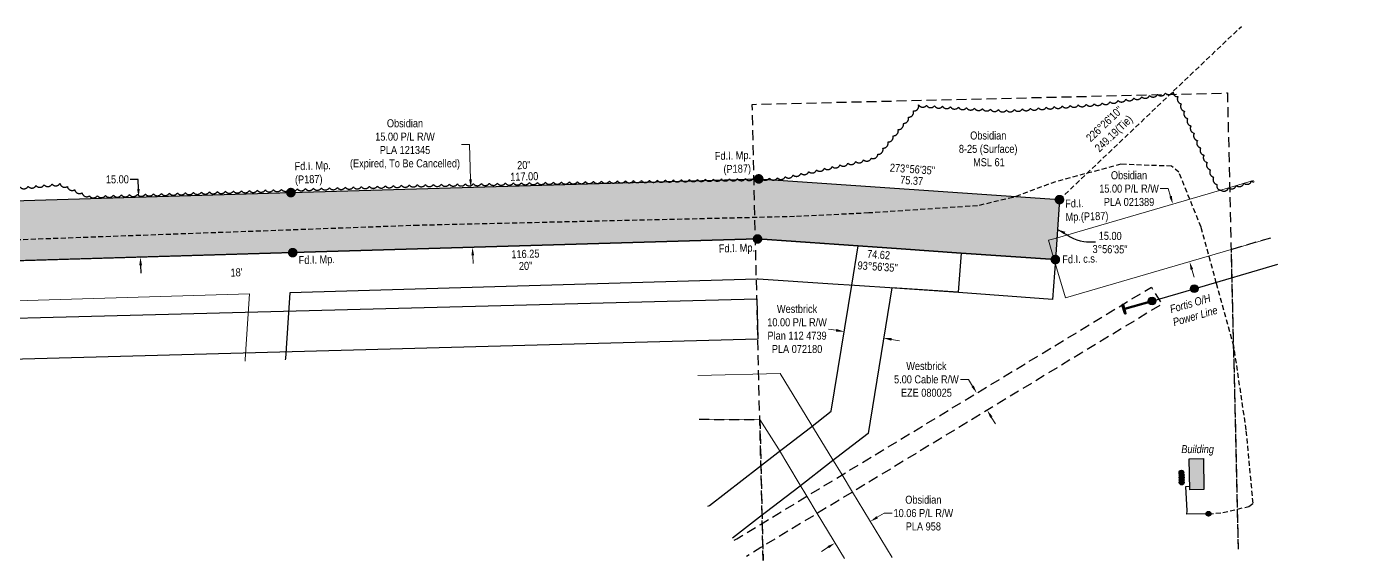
# Model space of a CAD drawing. Extents: x 610740 to 613365, y 5880886 to 5883946.
# Drawn here: x 611712 to 613365, y 5883190 to 5883857 of the extents above; entities that cross this region are included whole.
import ezdxf
from ezdxf.enums import TextEntityAlignment as Align

# ---------------------------------------------------------------- set-up
doc = ezdxf.new("R2010")
doc.units = 0
doc.header["$LTSCALE"] = 5
doc.header["$PDSIZE"] = 0.5
for name, pattern in [('0', [1, 1, 0]), ('foc-ACCESSROAD', [3.75, 2.5, -1.25]), ('foc-FLOWLINE', [3.75, 2.5, -1.25]), ('foc-TIELINE', [1.875, 1.25, -0.625]), ('UG_PIPE', [1.875, 1.25, -0.625])]:
    doc.linetypes.add(name, pattern=pattern)
doc.layers.get('Defpoints').update_dxf_attribs({"color": 9})
for name, color, linetype, true_color in [('AS-PIPE-AG', 7, 'Continuous', 0x7d00fa), ('AS-STRUCTURE-H', 7, 'Continuous', 0xa8a8a8), ('AS-STRUCTURE-T', 7, 'Continuous', 0x454545)]:
    doc.layers.add(name, color=color, linetype=linetype, true_color=true_color)
for name, color, linetype in [('AS-PIPE-UG', 44, 'UG_PIPE'), ('AS-POWER', 104, 'foc-POWER'), ('AS-POWER-EXISTING-ANC', 72, 'Continuous'), ('AS-POWER-EXISTING-PP', 72, 'Continuous'), ('AS-SYMBOL', 7, 'Continuous'), ('C-RW', 13, 'Continuous'), ('C-WS', 13, 'foc-ACCESSROAD'), ('F-EZE', 190, 'foc-FLOWLINE'), ('F-RW', 190, 'Continuous'), ('F-WS', 190, 'foc-ACCESSROAD'), ('L-BD', 7, 'Continuous'), ('L-MON', 1, 'Continuous'), ('L-MON-T', 1, 'Continuous'), ('L-TIE', 7, 'foc-TIELINE'), ('P-PROPOSED', 10, 'Continuous'), ('P-PROPOSED-H', 21, 'Continuous'), ('P-TXT', 4, 'Continuous'), ('T-BUSH', 110, '0')]:
    doc.layers.add(name, color=color, linetype=linetype)
doc.layers.add('AS-STRUCTURE', color=7, linetype='Continuous', lineweight=30, true_color=0x595959)
for name, color, linetype, lineweight in [('C-RW-T', 13, 'Continuous', 9), ('C-WS-T', 13, 'Continuous', 9), ('F-EZE-T', 190, 'Continuous', 9), ('F-RW-T', 190, 'Continuous', 9)]:
    doc.layers.add(name, color=color, linetype=linetype, lineweight=lineweight)
doc.styles.add('100L', font='ARIALN.TTF', dxfattribs={"height": 11})
doc.styles.add('80CG', font='ARIALN.TTF', dxfattribs={"height": 10})
doc.styles.add('80L', font='ARIALN.TTF', dxfattribs={"height": 10})
doc.styles.add('foc-LtypeFont', font='ARIALN.TTF', dxfattribs={"height": 7.35})
doc.styles.get("Standard").update_dxf_attribs({"font": 'ARIALN.TTF'})
doc.linetypes.add('foc-POWER', pattern='A,6,-1,["P",foc-LtypeFont,S=0.2,R=0,X=-0.625,Y=-0.75],-1.24,4', length=12.24)
doc.dimstyles.new('Compass 5 000', dxfattribs={"dimscale": 5, "dimtxt": 9, "dimasz": 2, "dimexe": 0.2, "dimexo": 0.0625, "dimgap": 0.5, "dimtad": 0, "dimtih": 1, "dimtoh": 1, "dimzin": 0, "dimdsep": 46, "dimtxsty": '80CG', "dimcen": 0.1, "dimse1": 1, "dimse2": 1, "dimclrd": 256, "dimclrt": 256, "dimaunit": 1, "dimadec": 4, "dimazin": 0, "dimtfac": 0.06, "dimtofl": 0, "dimtmove": 0, "dimatfit": 1, "dimfxl": 0.2, "dimtolj": 1, "dimtzin": 0, "dimlwd": -1, "dimarcsym": 0})

# ---------------------------------------------------------------- blocks, each defined once
blk = doc.blocks.new('*D514')
at = {"layer": 'C-RW-T', "transparency": 16777216}
for p, q in [((613139.3, 5883654.6), (613129.3, 5883654.6)), ((613142.1, 5883645), (613139.3, 5883654.6)), ((613168.7, 5883553.8), (613171.5, 5883544.2))]:
    blk.add_line(p, q, dxfattribs=at)
for points in [[(613143.7, 5883645.5), (613140.5, 5883644.6), (613144.9, 5883635.4)], [(613170.3, 5883554.3), (613167.1, 5883553.3), (613165.9, 5883563.4)]]:
    blk.add_solid(points, dxfattribs=at)
at = {"layer": 'Defpoints', "color": 0, "transparency": 16777216}
for p in [(613343.5, 5883693.4), (613364.5, 5883621.3), (613165.9, 5883563.4)]:
    blk.add_point(p, dxfattribs=at)
at = {"layer": 'C-RW-T', "transparency": 16777216, "insert": (613090.2, 5883654.6), "char_height": 10, "attachment_point": 5, "style": '80CG'}
blk.add_mtext('\\A1;Obsidian\\P15.00 P/L R/W\\PPLA 021389', dxfattribs=at)
blk = doc.blocks.new('*D517')
at = {"layer": 'Defpoints', "color": 0, "transparency": 16777216}
for p in [(612958.5, 5883434.9), (612971.5, 5883413.5), (612913, 5883378)]:
    blk.add_point(p, dxfattribs=at)
at = {"layer": 'F-EZE-T', "transparency": 16777216}
for p, q in [((612889.6, 5883416.5), (612879.6, 5883416.5)), ((612894.8, 5883407.9), (612889.6, 5883416.5)), ((612918.1, 5883369.5), (612923.3, 5883360.9))]:
    blk.add_line(p, q, dxfattribs=at)
for points in [[(612896.2, 5883408.8), (612893.4, 5883407.1), (612900, 5883399.4)], [(612919.6, 5883370.3), (612916.7, 5883368.6), (612913, 5883378)]]:
    blk.add_solid(points, dxfattribs=at)
at = {"layer": 'F-EZE-T', "transparency": 16777216, "insert": (612837, 5883416.5), "char_height": 10, "attachment_point": 5, "style": '80CG'}
blk.add_mtext('\\A1;Westbrick\\P5.00 Cable R/W\\PEZE 080025', dxfattribs=at)
blk = doc.blocks.new('RISER')
h = blk.add_hatch(color=255)
h.dxf.hatch_style = 1
edge = h.paths.add_edge_path()
edge.add_arc((0, 0), 0.7, 0, 360)
blk.add_hatch(color=13).paths.add_polyline_path([(0.58, -0.15), (-0.58, -0.15, 0.774597)])
at = {"color": 13}
blk.add_line((-0.58, -0.15), (0.58, -0.15), dxfattribs=at)
blk.add_circle((0, 0), 0.6, dxfattribs=at)
blk = doc.blocks.new('fdia')
at = {"color": 255, "const_width": 1}
blk.add_lwpolyline([(-0.5, 0, 1), (0.5, 0, 1)], format="xyb", close=True, dxfattribs=at)
blk = doc.blocks.new('Fdiaa')
blk.add_blockref('fdia', (0, 0))
blk = doc.blocks.new('fdib')
at = {"color": 1, "const_width": 1.6}
blk.add_lwpolyline([(-0.4, 0, 1), (0.4, 0, 1)], format="xyb", close=True, dxfattribs=at)
at = {"color": 1}
blk.add_circle((0, 0), 0.8, dxfattribs=at)
blk = doc.blocks.new('Fdibb')
blk.add_blockref('fdib', (0, 0))
blk = doc.blocks.new('fdicc')
for name in ['Fdibb', 'Fdiaa']:
    blk.add_blockref(name, (0, 0))
blk = doc.blocks.new('FDI')
blk.add_blockref('fdicc', (0, 0))
blk = doc.blocks.new('POWERPOLE')
h = blk.add_hatch(color=255)
edge = h.paths.add_edge_path()
edge.add_arc((0, 0), 0.96, 0, 360)
at = {"linetype": 'Continuous'}
for p, q in [((0.68, -0.68), (-0.68, 0.68)), ((-0.68, -0.68), (0.68, 0.68))]:
    blk.add_line(p, q, dxfattribs=at)
blk.add_circle((0, 0), 0.96, dxfattribs=at)
blk = doc.blocks.new('*U520')
h = blk.add_hatch(color=255)
h.dxf.hatch_style = 1
edge = h.paths.add_edge_path()
edge.add_arc((-0.3, 1.06), 0.2, 15.8577, 195.8577, ccw=False)
edge.add_line((-0.11, 1.11), (0.25, -0.14))
edge.add_line((0.25, -0.14), (0.49, -1))
edge.add_arc((0.3, -1.06), 0.2, -164.1423, 15.8577, ccw=False)
edge.add_line((0.11, -1.11), (-0.49, 1))
h = blk.add_hatch(color=255)
h.dxf.hatch_style = 1
edge = h.paths.add_edge_path()
edge.add_arc((6.99, 1.99), 0.2, -74.1423, 105.8577, ccw=False)
edge.add_line((7.05, 1.79), (0.25, -0.14))
edge.add_line((0.25, -0.14), (0.14, 0.25))
edge.add_line((0.14, 0.25), (6.94, 2.18))
at = {"color": 255}
blk.add_lwpolyline([(-0.49, 1, -1), (-0.11, 1.11), (0.25, -0.14), (0.49, -1, -1), (0.11, -1.11)], format="xyb", close=True, dxfattribs=at)
at = {"color": 72, "const_width": 0.1, "flags": 128}
for points in [[(-0.3, 1.06), (0.3, -1.06)], [(6.99, 1.99), (0, 0)]]:
    blk.add_lwpolyline(points, dxfattribs=at)
at = {"color": 255, "flags": 128}
blk.add_lwpolyline([(6.94, 2.18, -1), (7.05, 1.79), (0.25, -0.14), (0.14, 0.25)], format="xyb", close=True, dxfattribs=at)
blk = doc.blocks.new('*D519')
at = {"layer": 'Defpoints', "color": 0, "transparency": 16777216}
for p in [(612734.2, 5883476.2), (612734.6, 5883478.7), (612784, 5883470.6)]:
    blk.add_point(p, dxfattribs=at)
at = {"layer": 'F-RW-T', "transparency": 16777216}
for p, q in [((612724.3, 5883477.8), (612714.5, 5883479.4)), ((612793.4, 5883466.4), (612803.3, 5883464.8))]:
    blk.add_line(p, q, dxfattribs=at)
for points in [[(612724.6, 5883479.4), (612724.1, 5883476.1), (612734.2, 5883476.2)], [(612793.7, 5883468.1), (612793.1, 5883464.8), (612783.5, 5883468.1)]]:
    blk.add_solid(points, dxfattribs=at)
at = {"layer": 'F-RW-T', "transparency": 16777216, "insert": (612675.4, 5883479.4), "char_height": 10, "attachment_point": 5, "style": '80CG'}
blk.add_mtext('\\A1;Westbrick\\P10.00 P/L R/W\\PPlan 112 4739\\PPLA 072180', dxfattribs=at)
blk = doc.blocks.new('*D523')
at = {"layer": 'Defpoints', "color": 0, "transparency": 16777216}
for p in [(611846.1, 5883643.8), (611852.7, 5883644), (611848.3, 5883568.9)]:
    blk.add_point(p, dxfattribs=at)
at = {"layer": 'P-TXT', "transparency": 16777216}
for p, q in [((611852, 5883666.2), (611842, 5883666.2)), ((611852.4, 5883654), (611852, 5883666.2)), ((611855.2, 5883559.1), (611855.5, 5883549.1))]:
    blk.add_line(p, q, dxfattribs=at)
for points in [[(611854, 5883654), (611850.7, 5883653.9), (611852.7, 5883644)], [(611856.9, 5883559.1), (611853.5, 5883559), (611854.9, 5883569.1)]]:
    blk.add_solid(points, dxfattribs=at)
at = {"layer": 'P-TXT', "transparency": 16777216, "insert": (611826.1, 5883666.2), "char_height": 10, "attachment_point": 5, "style": '80CG'}
blk.add_mtext('\\A1;15.00', dxfattribs=at)
blk = doc.blocks.new('*D531')
at = {"layer": 'C-RW-T', "transparency": 16777216}
for p, q in [((612775.5, 5883244.4), (612784.1, 5883249.6)), ((612784.1, 5883249.6), (612794.1, 5883249.6)), ((612714.3, 5883207.1), (612705.8, 5883201.9))]:
    blk.add_line(p, q, dxfattribs=at)
for points in [[(612774.7, 5883245.8), (612776.4, 5883243), (612767, 5883239.2)], [(612713.4, 5883208.5), (612715.2, 5883205.7), (612722.9, 5883212.3)]]:
    blk.add_solid(points, dxfattribs=at)
at = {"layer": 'Defpoints', "color": 0, "transparency": 16777216}
for p in [(612764.1, 5883244), (612767, 5883239.2), (612719.9, 5883217.1)]:
    blk.add_point(p, dxfattribs=at)
at = {"layer": 'C-RW-T', "transparency": 16777216, "insert": (612833.2, 5883249.6), "char_height": 10, "attachment_point": 5, "style": '80CG'}
blk.add_mtext('\\A1;Obsidian\\P10.06 P/L R/W\\PPLA 958', dxfattribs=at)
blk = doc.blocks.new('*D532')
at = {"layer": 'C-RW-T', "transparency": 16777216}
for p, q in [((612266.1, 5883709.7), (612256.1, 5883709.7)), ((612267.4, 5883666.2), (612266.1, 5883709.7)), ((612270.2, 5883571.3), (612270.5, 5883561.3))]:
    blk.add_line(p, q, dxfattribs=at)
for points in [[(612269.1, 5883666.3), (612265.7, 5883666.2), (612267.7, 5883656.2)], [(612271.8, 5883571.4), (612268.5, 5883571.3), (612269.9, 5883581.3)]]:
    blk.add_solid(points, dxfattribs=at)
at = {"layer": 'Defpoints', "color": 0, "transparency": 16777216}
for p in [(612219.5, 5883654.8), (612267.7, 5883656.2), (612221.7, 5883579.9)]:
    blk.add_point(p, dxfattribs=at)
at = {"layer": 'C-RW-T', "transparency": 16777216, "insert": (612185.5, 5883709.7), "char_height": 10, "attachment_point": 5, "style": '80CG'}
blk.add_mtext('\\A1;Obsidian\\P15.00 P/L R/W\\PPLA 121345\\P(Expired, To Be Cancelled)', dxfattribs=at)

msp = doc.modelspace()

# ---------------------------------------------------------------- hatches: boundary and pattern name
at = {"layer": 'AS-STRUCTURE-H'}
h = msp.add_hatch(color=256, dxfattribs=at)
h.dxf.hatch_style = 1
h.paths.add_polyline_path([(613166.053, 5883278.525), (613165.438, 5883317.28), (613183.363, 5883317.865), (613183.783, 5883279.1)])
at = {"layer": 'P-PROPOSED-H'}
h = msp.add_hatch(color=256, dxfattribs=at)
h.dxf.hatch_style = 1
h.paths.add_polyline_path([(612625.999, 5883591.738), (612045.143, 5883574.721), (610932.163, 5883541.602), (610929.933, 5883616.54), (612042.948, 5883649.66), (612627.483, 5883666.785), (613003.278, 5883640.885), (612998.163, 5883566.065), (612880.288, 5883574.22), (612805.498, 5883579.385)])

# ---------------------------------------------------------------- linework, layer by layer
at = {"layer": 'AS-PIPE-AG', "flags": 128}
msp.add_lwpolyline([(613189.518, 5883248.785), (613162.528, 5883248.21), (613162.773, 5883252.32), (613161.258, 5883283.02), (613165.833, 5883283.115)], dxfattribs=at)
at = {"layer": 'AS-PIPE-UG'}
msp.add_lwpolyline([(613189.518, 5883248.785), (613207.398, 5883250.29), (613240.028, 5883258.055), (613245.263, 5883261.96), (613236.633, 5883353.495), (613221.278, 5883457.895), (613199.273, 5883536.665), (613180.223, 5883606.51), (613152.553, 5883675.18), (613143.273, 5883682.66), (613079.978, 5883685.005), (612998.468, 5883663.295), (612945.423, 5883643.7), (612900.963, 5883633.21), (612765.058, 5883624.24), (612672.368, 5883619.69), (612201.983, 5883608.755), (611704.048, 5883590.71), (611155.463, 5883573.26), (611113.318, 5883573.959)], dxfattribs=at)
at = {"layer": 'AS-POWER'}
msp.add_lwpolyline([(613118.768, 5883514.19), (613171.478, 5883529.545), (613276.341, 5883560.194)], dxfattribs=at)
at = {"layer": 'AS-STRUCTURE'}
msp.add_lwpolyline([(613166.053, 5883278.525), (613165.438, 5883317.28), (613183.363, 5883317.865), (613183.783, 5883279.1)], close=True, dxfattribs=at)
at = {"layer": 'C-RW'}
msp.add_lwpolyline([(611026.825, 5883762.261), (611029.848, 5883619.57), (611106.683, 5883546.825), (612045.228, 5883574.73), (612626.013, 5883591.785), (612751.732, 5883583.099), (612805.498, 5883579.385), (612880.288, 5883574.22), (612998.163, 5883566.065), (612994.686, 5883516.228), (612877.054, 5883525.164), (612797.459, 5883530.386), (612747.333, 5883533.711), (612720.054, 5883535.502), (612626.926, 5883541.625), (612625.165, 5883541.738), (612041.587, 5883524.612), (612039.48, 5883493.209), (612036.101, 5883442.78), (612035.966, 5883440.778)], dxfattribs=at)
at = {"layer": 'C-RW', "flags": 128}
msp.add_lwpolyline([(610802.388, 5883469.668), (612625.067, 5883517.067), (612626.535, 5883466.816), (610803.818, 5883417.167)], dxfattribs=at)
at = {"layer": 'C-RW-T'}
for points in [[(611985.75, 5883439.416), (611985.892, 5883441.534), (611989.267, 5883491.963), (611991.352, 5883523.117), (611087.435, 5883496.219), (610980.296, 5883599.808), (610976.69, 5883761.199)], [(613266.821, 5883592.828), (613217.82, 5883578.533), (613010.798, 5883518.146), (612996.301, 5883566.979), (612989.784, 5883590.183), (612997.915, 5883592.553), (613216.266, 5883656.245), (613245.805, 5883664.863)], [(612551.392, 5883421.335), (612654.32, 5883423.978), (612692.741, 5883361.007), (612718.947, 5883318.024), (612731.59, 5883297.289), (612744.615, 5883275.932), (612794.438, 5883194.242)], [(612734.507, 5883192.824), (612700.601, 5883249.251), (612687.714, 5883270.694), (612678.168, 5883286.582), (612652.232, 5883329.748), (612628.817, 5883366.297), (612552.879, 5883366.765)]]:
    msp.add_lwpolyline(points, dxfattribs=at)
at = {"layer": 'C-WS', "flags": 128}
for points in [[(612633.039, 5883190.423), (612619.371, 5883759.833), (613213.125, 5883774.033), (613226.603, 5883204.469)], [(613266.811, 5883592.863), (613217.752, 5883578.513), (613226.603, 5883204.469)]]:
    msp.add_lwpolyline(points, dxfattribs=at)
at = {"layer": 'F-EZE', "flags": 128}
msp.add_lwpolyline([(612596.682, 5883215.819), (612600.033, 5883217.525), (612629.669, 5883235.494), (612687.714, 5883270.694), (612731.59, 5883297.289), (613118.117, 5883531.661), (613131.087, 5883510.27), (612744.615, 5883275.932), (612700.601, 5883249.251), (612630.318, 5883206.639), (612612.213, 5883195.66)], dxfattribs=at)
at = {"layer": 'F-RW'}
msp.add_lwpolyline([(612563.999, 5883258.241), (612565.814, 5883259.151), (612627.222, 5883306.463), (612651.495, 5883325.254), (612692.004, 5883356.513), (612717.918, 5883376.858), (612743.727, 5883534.279), (612751.732, 5883583.099), (612805.498, 5883579.385), (612880.288, 5883574.22), (612876.564, 5883525.202), (612793.799, 5883530.629), (612764.053, 5883349.172), (612718.21, 5883313.53), (612677.431, 5883282.088), (612628.624, 5883244.416), (612594.751, 5883218.325)], dxfattribs=at)
at = {"layer": 'F-WS', "flags": 128}
msp.add_lwpolyline([(612552.879, 5883366.765), (612628.817, 5883366.297), (612633.039, 5883190.423)], dxfattribs=at)
at = {"layer": 'L-TIE'}
msp.add_line((613003.278, 5883640.885), (613230.552, 5883857.039), dxfattribs=at)
at = {"layer": 'P-PROPOSED'}
msp.add_lwpolyline([(612626.013, 5883591.785), (612045.143, 5883574.721), (610932.163, 5883541.602), (610929.933, 5883616.54), (612042.948, 5883649.66), (612627.483, 5883666.785), (613003.278, 5883640.885), (612998.163, 5883566.065), (612880.288, 5883574.22), (612805.498, 5883579.385)], close=True, dxfattribs=at)
at = {"layer": 'T-BUSH', "flags": 128}
msp.add_lwpolyline([(611035.305, 5883762.441, 0.42037695), (611037.025, 5883753.89, 0.52056705), (611037.37, 5883743.896, 0.52056705), (611037.715, 5883733.902, 0.52056705), (611038.06, 5883723.908, 0.52056705), (611038.405, 5883713.914, 0.52056705), (611038.75, 5883703.92, 0.52056705), (611039.095, 5883693.926, 0.52056705), (611039.44, 5883683.931, 0.52056705), (611039.785, 5883673.937, 0.52056705), (611040.13, 5883663.943, 0.52056705), (611040.475, 5883653.949, 0.52056705), (611040.82, 5883643.955, 0.52056705), (611041.912, 5883634.758, 0.52056705), (611051.908, 5883635.048, 0.52056705), (611061.903, 5883635.339, 0.52056705), (611071.899, 5883635.629, 0.52056705), (611081.895, 5883635.92, 0.52056705), (611091.891, 5883636.211, 0.52056705), (611101.887, 5883636.501, 0.52056705), (611111.882, 5883636.792, 0.52056705), (611121.878, 5883637.083, 0.52056705), (611131.874, 5883637.373, 0.52056705), (611141.87, 5883637.664, 0.52056705), (611151.865, 5883637.954, 0.52056705), (611161.861, 5883638.245, 0.52056705), (611171.857, 5883638.536, 0.52056705), (611181.853, 5883638.826, 0.52056705), (611191.849, 5883639.117, 0.52056705), (611201.755, 5883639.312, 0.52056705), (611202.121, 5883629.319, 0.52056705), (611202.486, 5883619.326, 0.52056705), (611202.852, 5883609.332, 0.52056705), (611203.218, 5883599.339, 0.52056705), (611203.583, 5883589.346, 0.52056705), (611203.949, 5883579.352, 0.52056705), (611204.315, 5883569.359, 0.52056705), (611208.572, 5883563.492, 0.52056705), (611218.57, 5883563.712, 0.52056705), (611228.567, 5883563.931, 0.52056705), (611238.565, 5883564.15, 0.52056705), (611248.563, 5883564.37, 0.52056705), (611258.56, 5883564.589, 0.52056705), (611268.558, 5883564.808, 0.52056705), (611278.555, 5883565.028, 0.52056705), (611288.553, 5883565.247, 0.52056705), (611298.551, 5883565.466, 0.52056705), (611308.548, 5883565.686, 0.52056705), (611318.546, 5883565.905, 0.52056705), (611328.543, 5883566.124, 0.52056705), (611338.541, 5883566.343, 0.52056705), (611348.538, 5883566.563, 0.52056705), (611358.536, 5883566.782, 0.52056705), (611368.534, 5883567.001, 0.52056705), (611378.531, 5883567.221, 0.52056705), (611388.529, 5883567.44, 0.52056705), (611398.526, 5883567.659, 0.52056705), (611408.524, 5883567.879, 0.52056705), (611418.522, 5883568.098, 0.52056705), (611428.519, 5883568.317, 0.52056705), (611438.517, 5883568.537, 0.52056705), (611448.514, 5883568.756, 0.52056705), (611458.512, 5883568.975, 0.52056705), (611468.51, 5883569.195, 0.52056705), (611478.507, 5883569.414, 0.52056705), (611488.505, 5883569.633, 0.52056705), (611498.502, 5883569.852, 0.52056705), (611508.5, 5883570.072, 0.52056705), (611518.498, 5883570.291, 0.52056705), (611528.495, 5883570.51, 0.52056705), (611538.493, 5883570.73, 0.52056705), (611548.49, 5883570.949, 0.52056705), (611558.488, 5883571.168, 0.52056705), (611568.486, 5883571.388, 0.52056705), (611578.483, 5883571.607, 0.52056705), (611586.141, 5883574.123, 0.52056705), (611586.175, 5883584.123, 0.52056705), (611586.21, 5883594.123, 0.52056705), (611586.245, 5883604.123, 0.52056705), (611586.279, 5883614.123, 0.52056705), (611586.314, 5883624.123, 0.52056705), (611586.348, 5883634.123, 0.52056705), (611586.383, 5883644.123, 0.52056705), (611595.126, 5883646.173, 0.52056705), (611605.081, 5883647.116, 0.52056705), (611615.037, 5883648.059, 0.52056705), (611624.992, 5883649.002, 0.52056705), (611634.948, 5883649.945, 0.52056705), (611644.903, 5883650.888, 0.52056705), (611654.859, 5883651.831, 0.52056705), (611664.814, 5883652.774, 0.52056705), (611674.769, 5883653.717, 0.52056705), (611684.725, 5883654.66, 0.52056705), (611694.68, 5883655.604, 0.52056705), (611704.636, 5883656.547, 0.52056705), (611714.591, 5883657.49, 0.52056705), (611724.547, 5883658.433, 0.52056705), (611734.502, 5883659.376, 0.52056705), (611744.458, 5883660.319, 0.52056705), (611754.398, 5883661.166, 0.52056705), (611763.584, 5883657.215, 0.52056705), (611772.77, 5883653.263, 0.52056705), (611781.956, 5883649.312, 0.52056705), (611791.161, 5883645.459, 0.52056705), (611801.155, 5883645.8, 0.52056705), (611811.149, 5883646.142, 0.52056705), (611821.143, 5883646.484, 0.52056705), (611831.138, 5883646.826, 0.52056705), (611841.132, 5883647.167, 0.52056705), (611851.126, 5883647.509, 0.52056705), (611861.12, 5883647.851, 0.52056705), (611871.114, 5883648.192, 0.52056705), (611881.108, 5883648.534, 0.52056705), (611891.103, 5883648.876, 0.52056705), (611901.097, 5883649.217, 0.52056705), (611911.091, 5883649.559, 0.52056705), (611921.085, 5883649.901, 0.52056705), (611931.079, 5883650.243, 0.52056705), (611941.073, 5883650.584, 0.52056705), (611951.068, 5883650.926, 0.52056705), (611961.062, 5883651.268, 0.52056705), (611971.056, 5883651.609, 0.52056705), (611981.05, 5883651.951, 0.52056705), (611991.044, 5883652.293, 0.52056705), (612001.038, 5883652.635, 0.52056705), (612011.032, 5883652.976, 0.52056705), (612021.027, 5883653.318, 0.52056705), (612031.021, 5883653.66, 0.52056705), (612041.015, 5883654.001, 0.52056705), (612051.009, 5883654.343, 0.52056705), (612061.003, 5883654.685, 0.52056705), (612070.997, 5883655.027, 0.52056705), (612080.992, 5883655.368, 0.52056705), (612090.986, 5883655.71, 0.52056705), (612100.98, 5883656.052, 0.52056705), (612110.974, 5883656.393, 0.52056705), (612120.968, 5883656.735, 0.52056705), (612130.962, 5883657.077, 0.52056705), (612140.957, 5883657.418, 0.52056705), (612150.951, 5883657.76, 0.52056705), (612160.945, 5883658.102, 0.52056705), (612170.939, 5883658.444, 0.52056705), (612180.933, 5883658.785, 0.52056705), (612190.927, 5883659.127, 0.52056705), (612200.922, 5883659.469, 0.52056705), (612210.92, 5883659.663, 0.52056705), (612220.918, 5883659.852, 0.52056705), (612230.916, 5883660.042, 0.52056705), (612240.914, 5883660.231, 0.52056705), (612250.912, 5883660.42, 0.52056705), (612260.911, 5883660.61, 0.52056705), (612270.909, 5883660.799, 0.52056705), (612280.907, 5883660.989, 0.52056705), (612290.905, 5883661.178, 0.52056705), (612300.903, 5883661.368, 0.52056705), (612310.902, 5883661.557, 0.52056705), (612320.9, 5883661.747, 0.52056705), (612330.898, 5883661.936, 0.52056705), (612340.896, 5883662.125, 0.52056705), (612350.894, 5883662.315, 0.52056705), (612360.893, 5883662.504, 0.52056705), (612370.891, 5883662.694, 0.52056705), (612380.889, 5883662.883, 0.52056705), (612390.887, 5883663.073, 0.52056705), (612400.886, 5883663.262, 0.52056705), (612410.884, 5883663.452, 0.52056705), (612420.882, 5883663.641, 0.52056705), (612430.88, 5883663.831, 0.52056705), (612440.878, 5883664.02, 0.52056705), (612450.877, 5883664.209, 0.52056705), (612460.875, 5883664.399, 0.52056705), (612470.873, 5883664.588, 0.52056705), (612480.871, 5883664.778, 0.52056705), (612490.869, 5883664.967, 0.52056705), (612500.868, 5883665.157, 0.52056705), (612510.866, 5883665.346, 0.52056705), (612520.864, 5883665.536, 0.52056705), (612530.862, 5883665.725, 0.52056705), (612540.86, 5883665.914, 0.52056705), (612550.859, 5883666.104, 0.52056705), (612560.857, 5883666.293, 0.52056705), (612570.855, 5883666.483, 0.52056705), (612580.853, 5883666.672, 0.52056705), (612590.851, 5883666.862, 0.52056705), (612600.85, 5883667.051, 0.52056705), (612610.848, 5883667.241, 0.52056705), (612620.846, 5883667.43, 0.52056705), (612630.844, 5883667.62, 0.52056705), (612640.842, 5883667.809, 0.52056705), (612650.841, 5883667.998, 0.52056705), (612660.693, 5883669.447, 0.52056705), (612670.468, 5883671.555, 0.52056705), (612680.243, 5883673.664, 0.52056705), (612690.018, 5883675.772, 0.52056705), (612699.793, 5883677.881, 0.52056705), (612709.568, 5883679.989, 0.52056705), (612719.344, 5883682.098, 0.52056705), (612729.119, 5883684.206, 0.52056705), (612738.894, 5883686.315, 0.52056705), (612748.669, 5883688.423, 0.52056705), (612758.444, 5883690.532, 0.52056705), (612768.22, 5883692.64, 0.52056705), (612776.313, 5883697.508, 0.52056705), (612782.668, 5883705.229, 0.52056705), (612789.023, 5883712.95, 0.52056705), (612795.377, 5883720.672, 0.52056705), (612801.732, 5883728.393, 0.52056705), (612808.086, 5883736.114, 0.52056705), (612814.441, 5883743.836, 0.52056705), (612820.796, 5883751.557, 0.52056705), (612827.189, 5883759.189, 0.52056705), (612837.172, 5883758.594, 0.52056705), (612847.154, 5883758, 0.52056705), (612857.136, 5883757.406, 0.52056705), (612867.119, 5883756.812, 0.52056705), (612877.101, 5883756.217, 0.52056705), (612887.083, 5883755.623, 0.52056705), (612897.066, 5883755.029, 0.52056705), (612907.048, 5883754.434, 0.52056705), (612917.03, 5883753.84, 0.52056705), (612927.013, 5883753.246, 0.52056705), (612936.995, 5883752.694, 0.52056705), (612946.969, 5883753.407, 0.52056705), (612956.944, 5883754.119, 0.52056705), (612966.918, 5883754.832, 0.52056705), (612976.893, 5883755.544, 0.52056705), (612986.868, 5883756.257, 0.52056705), (612996.842, 5883756.97, 0.52056705), (613006.817, 5883757.682, 0.52056705), (613016.791, 5883758.395, 0.52056705), (613026.766, 5883759.107, 0.52056705), (613036.74, 5883759.82, 0.52056705), (613046.715, 5883760.532, 0.52056705), (613056.663, 5883761.482, 0.52056705), (613066.542, 5883763.03, 0.52056705), (613076.421, 5883764.579, 0.52056705), (613086.301, 5883766.128, 0.52056705), (613096.18, 5883767.676, 0.52056705), (613106.059, 5883769.225, 0.52056705), (613115.939, 5883770.773, 0.52056705), (613125.818, 5883772.322, 0.52056705), (613135.698, 5883773.871, 0.52056705), (613145.577, 5883775.419, 0.52056705), (613151.42, 5883769.562, 0.52056705), (613155.473, 5883760.42, 0.52056705), (613159.526, 5883751.278, 0.52056705), (613163.579, 5883742.136, 0.52056705), (613167.632, 5883732.994, 0.52056705), (613171.685, 5883723.852, 0.52056705), (613175.737, 5883714.711, 0.52056705), (613179.79, 5883705.569, 0.52056705), (613183.843, 5883696.427, 0.52056705), (613187.896, 5883687.285, 0.52056705), (613191.949, 5883678.143, 0.52056705), (613196.002, 5883669.001, 0.52056705), (613200.055, 5883659.859, 0.52056705), (613205.072, 5883652.804, 0.52056705), (613214.66, 5883655.643, 0.52056705), (613224.249, 5883658.483, 0.52056705), (613233.837, 5883661.322, 0.52056705), (613243.425, 5883664.162, 0.13405628), (613246.38, 5883662.893)], format="xyb", dxfattribs=at)

# ---------------------------------------------------------------- block references
at = {"layer": 'AS-POWER-EXISTING-ANC', "color": 3, "xscale": 5, "yscale": 5, "zscale": 5}
msp.add_blockref('*U520', (613083.793, 5883504.255), dxfattribs=at)
at = {"layer": 'AS-POWER-EXISTING-PP', "color": 3, "xscale": 5, "yscale": 5, "zscale": 5}
for p in [(613171.665, 5883529.732), (613118.955, 5883514.377)]:
    msp.add_blockref('POWERPOLE', p, dxfattribs=at)
at = {"layer": 'AS-SYMBOL', "xscale": 5, "yscale": 5, "zscale": 5}
for p in [(613155.658, 5883300.075), (613155.923, 5883297.125), (613156.028, 5883294.1), (613156.053, 5883290.915), (613156.018, 5883287.78), (613189.518, 5883248.785)]:
    msp.add_blockref('RISER', p, dxfattribs=at)
at = {"layer": 'L-MON', "xscale": 5, "yscale": 5, "zscale": 5}
for p in [(612627.483, 5883666.785), (612042.948, 5883649.66), (613003.278, 5883640.885), (612626.013, 5883591.785), (612045.228, 5883574.73), (612998.163, 5883566.065)]:
    msp.add_blockref('FDI', p, dxfattribs=at)

# ---------------------------------------------------------------- texts
at = {"layer": 'AS-POWER', "insert": (613168.962, 5883503.117), "char_height": 10, "width": 112.50109, "attachment_point": 5, "rotation": 16.263576, "style": '80CG'}
msp.add_mtext('\\A1;{\\fArial Narrow|b0|i1|c0|p34;Fortis O/H\\P Power Line}', dxfattribs=at)
at = {"layer": 'AS-STRUCTURE-T', "insert": (613155.23, 5883334.454), "char_height": 10, "attachment_point": 1, "style": '80L'}
msp.add_mtext_dynamic_manual_height_columns('\\pi0.29898;{\\fArial Narrow|b0|i1|c0|p34;Building}', width=40.82988, gutter_width=50, heights=[0], dxfattribs=at)
at = {"layer": 'C-WS-T', "insert": (612870.187, 5883725.938), "char_height": 10, "attachment_point": 1, "style": '100L'}
msp.add_mtext_dynamic_manual_height_columns('\\pi21.53;Obsidian\\P\\pi7.4138;8-25 (Surface)\\P\\pi25.193;MSL 61', width=86.89445, gutter_width=55, heights=[54.969], dxfattribs=at)
at = {"layer": 'L-BD'}
for s, rotation, p in [('117.00', 1.678103, (612334.508, 5883669.819)), ('20"', 1.678103, (612334.091, 5883684.063)), ('273°56\'35"', 356.057378, (612819.576, 5883679.016)), ('75.37', 356.057378, (612818.596, 5883664.8))]:
    msp.add_text(s, height=10, rotation=rotation, dxfattribs=at).set_placement(p, align=Align.MIDDLE_CENTER)
at = {"layer": 'L-BD', "style": '80L'}
for s, rotation, p in [('116.25', 1.6988, (612335.924, 5883573.177)), ('74.62', 356.0479, (612777.234, 5883572.237)), ("20''", 1.6988, (612336.369, 5883558.183)), ("93°56'35''", 356.0479, (612776.2, 5883557.273)), ("18'", 1.6976, (611975.001, 5883550.043))]:
    msp.add_text(s, height=10, rotation=rotation, dxfattribs=at).set_placement(p, align=Align.MIDDLE)
at = {"layer": 'L-BD', "insert": (613056.035, 5883739.094), "char_height": 10, "width": 49.25278, "attachment_point": 2, "rotation": 43.5635, "style": '80L'}
msp.add_mtext("226°26'10'' 249.19(Tie)", dxfattribs=at)
at = {"layer": 'L-BD', "insert": (613066.769, 5883600.658), "char_height": 10, "width": 56.76551, "attachment_point": 2, "rotation": 359.159825}
msp.add_mtext('15.00\\P3°56\'35" ', dxfattribs=at)
at = {"layer": 'L-MON-T', "char_height": 10, "attachment_point": 1, "rotation": 1.704448, "style": '100L'}
for s, width, insert in [('\\pi1.0618;Fd.I. Mp.\\P\\pi11.335;(P187)', 44.3292, (612571.462, 5883700.287)), ('Fd.I. Mp.\\P(P187)', 44.3292, (612047.392, 5883687.515)), ('Fd.I. Mp.(P187)', 43.23614, (613010.294, 5883640.865)), ('Fd.I. Mp.', 44.3292, (612577.481, 5883584.839)), ('Fd.I. Mp.', 44.3292, (612052.48, 5883570.396)), ('\\pi0.61875;Fd.I. c.s.', 43.23614, (613006.067, 5883571.214))]:
    msp.add_mtext_dynamic_manual_height_columns(s, width=width, gutter_width=55, heights=[0], dxfattribs=dict(at, insert=insert))

# ---------------------------------------------------------------- dimensions: what is measured, and where the dimension line sits
at = {"layer": 'C-RW-T', "color": 5}
dim = msp.add_linear_dim(base=(612267.684, 5883656.244), p1=(612221.709, 5883579.912), p2=(612219.514, 5883654.832), angle=91.678103, text='Obsidian\\P15.00 P/L R/W\\PPLA 121345\\P(Expired, To Be Cancelled)', dimstyle='Compass 5 000', dxfattribs=at)
dim.commit()
dim.dimension.update_dxf_attribs({"geometry": '*D532', "text_midpoint": (612185.545, 5883709.707), "dimtype": 161})
at = {"layer": 'C-RW-T'}
dim = msp.add_linear_dim(base=(613165.925, 5883563.393), p1=(613343.498, 5883693.364), p2=(613364.513, 5883621.329), angle=286.263977, text='Obsidian\\P15.00 P/L R/W\\PPLA 021389', dimstyle='Compass 5 000', dxfattribs=at)
dim.commit()
dim.dimension.update_dxf_attribs({"geometry": '*D514', "text_midpoint": (613090.223, 5883654.628), "dimtype": 161})
dim = msp.add_aligned_dim(p1=(612719.946, 5883217.055), p2=(612764.1, 5883243.985), distance=-5.583, text='Obsidian\\P10.06 P/L R/W\\PPLA 958', dimstyle='Compass 5 000', dxfattribs=at)
dim.commit()
dim.dimension.update_dxf_attribs({"geometry": '*D531', "text_midpoint": (612833.168, 5883249.633)})
at = {"layer": 'F-EZE-T'}
dim = msp.add_linear_dim(base=(612912.959, 5883378.008), p1=(612958.543, 5883434.903), p2=(612971.513, 5883413.512), angle=301.23057, text='Westbrick\\P5.00 Cable R/W\\PEZE 080025', dimstyle='Compass 5 000', dxfattribs=at)
dim.commit()
dim.dimension.update_dxf_attribs({"geometry": '*D517', "text_midpoint": (612836.969, 5883416.5), "dimtype": 161})
at = {"layer": 'F-RW-T'}
dim = msp.add_aligned_dim(p1=(612783.962, 5883470.625), p2=(612734.617, 5883478.715), distance=2.595, text='Westbrick\\P10.00 P/L R/W\\PPlan 112 4739\\PPLA 072180', dimstyle='Compass 5 000', dxfattribs=at)
dim.commit()
dim.dimension.update_dxf_attribs({"geometry": '*D519', "text_midpoint": (612675.375, 5883479.39)})
at = {"layer": 'P-TXT'}
dim = msp.add_linear_dim(base=(611852.681, 5883643.998), p1=(611848.326, 5883568.864), p2=(611846.096, 5883643.802), angle=91.704448, text='15.00', dimstyle='Compass 5 000', dxfattribs=at)
dim.commit()
dim.dimension.update_dxf_attribs({"geometry": '*D523', "text_midpoint": (611826.083, 5883666.203), "dimtype": 161})

# ---------------------------------------------------------------- leaders
at = {"layer": 'L-BD', "path_type": 1}
msp.add_leader([(613000.72, 5883603.475), (613033.551, 5883588.44), (613048.332, 5883588.402)], dimstyle='Compass 5 000', override={"dimgap": 0.5, "dimtad": 0}, dxfattribs=at)

doc.saveas('drawing.dxf')
